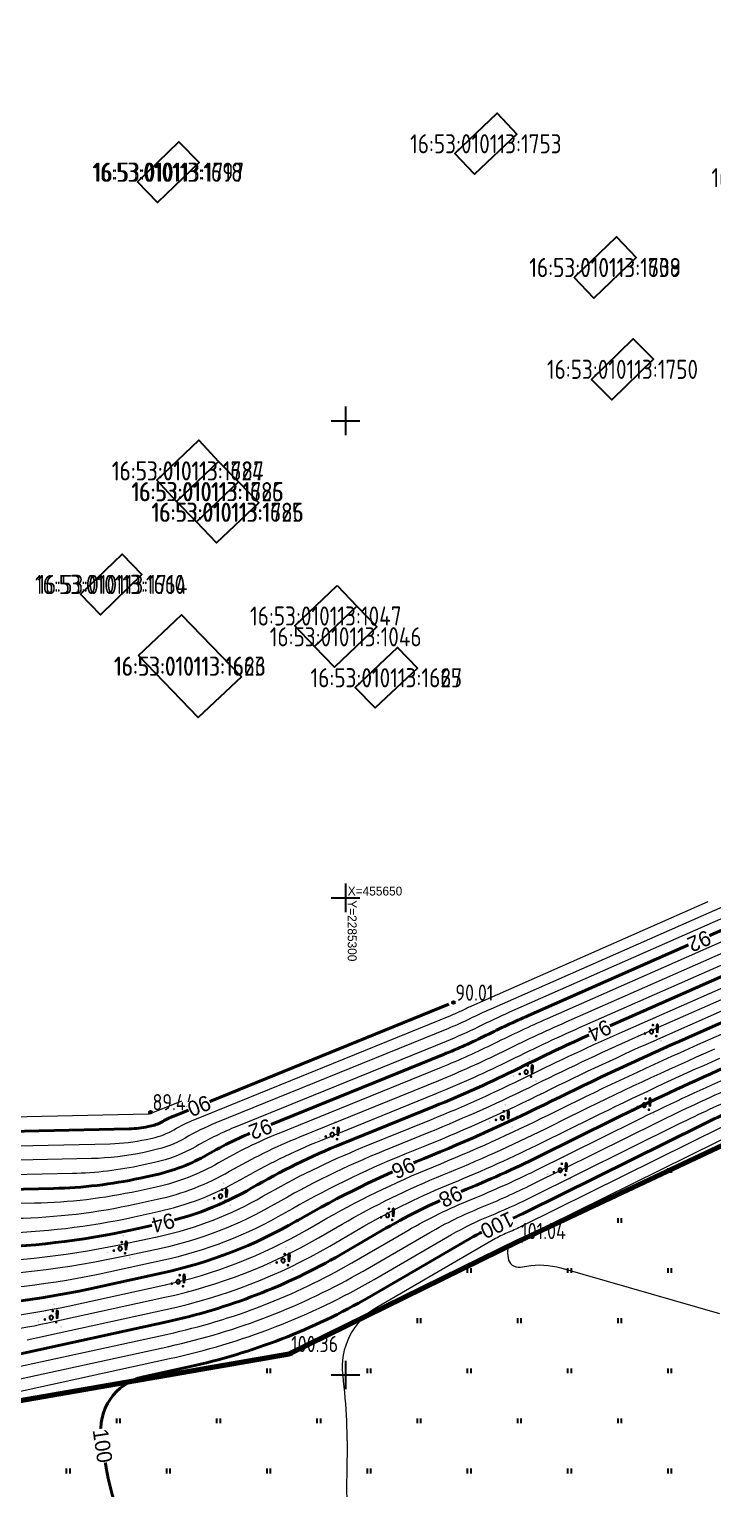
# Model space of a CAD drawing. Header units: metres. Extents: x 2284092 to 2335310, y 454860 to 483236.
# Drawn here: x 2285266.9 to 2285338.5, y 455588.1 to 455741 of the extents above; entities that cross this region are included whole.
import ezdxf
from ezdxf.enums import TextEntityAlignment as Align

# ---------------------------------------------------------------- set-up
doc = ezdxf.new("R2010")
doc.units = ezdxf.units.M
doc.header["$PDMODE"] = 32
doc.header["$PDSIZE"] = 0.3
doc.linetypes.add('ЛИНИЯ_1.5-1.5', pattern=[3, 1.5, -1.5])
for name, color, linetype in [('-_линия', 7, 'Continuous'), ('0 @ 0.5', 7, 'Continuous'), ('D', 1, 'Continuous'), ('Eg.14_Ограждения', 7, 'Continuous'), ('Eg.14_Ограждения1', 7, 'Continuous'), ('LABELS', 254, 'Continuous'), ('P', 94, 'Continuous'), ('T', 7, 'Continuous'), ('КОД', 7, 'Continuous')]:
    doc.layers.add(name, color=color, linetype=linetype)
doc.styles.add('pragmai.shx2', font='pragmai.shx', dxfattribs={"height": 1.6})
doc.styles.get("Standard").update_dxf_attribs({"font": 'eskdu.shx'})
doc.styles.add('Рубленый (Р-131)', font='p131.ttf')
doc.linetypes.add('КОНТУР', pattern='A,0,-0.5,[133,ltypeshp.shx,S=0.05,R=0,X=-0.5,Y=0],-0.5', length=1)

# ---------------------------------------------------------------- blocks, each defined once
blk = doc.blocks.new('Крест сетки')
at = {"color": 72, "linetype": 'Continuous'}
for p, q in [((-3, 0), (3, 0)), ((0, 3), (0, -3))]:
    blk.add_line(p, q, dxfattribs=at)
blk = doc.blocks.new('Штриховка Луговая растительность')
at = {"color": 3, "linetype": 'Continuous'}
for p, q in [((-0.4, 1), (-0.4, 0)), ((0.4, 0), (0.4, 1))]:
    blk.add_line(p, q, dxfattribs=at)
blk = doc.blocks.new('Штриховка Кустарник Колючий')
at = {"linetype": 'Continuous'}
h = blk.add_hatch(color=3, dxfattribs=at)
edge = h.paths.add_edge_path()
edge.add_arc((2.04, -1.91), 0.2, 0, 360)
edge = h.paths.add_edge_path()
edge.add_arc((0.63, 2.73), 0.2, 0, 360)
edge = h.paths.add_edge_path()
edge.add_arc((-2.68, -0.81), 0.2, 0, 360)
h = blk.add_hatch(color=3, dxfattribs=at)
edge = h.paths.add_edge_path()
edge.add_arc((0.32, 1.36), 0.3, 0, 360)
edge = h.paths.add_edge_path()
edge.add_arc((-1.34, -0.41), 0.3, 0, 360)
edge = h.paths.add_edge_path()
edge.add_arc((1.02, -0.96), 0.3, 0, 360)
h = blk.add_hatch(color=3, dxfattribs=at)
edge = h.paths.add_edge_path()
edge.add_spline(control_points=[(1.22, -0.29), (1.26, 0), (1.33, 0.52), (1.43, 1.02), (1.25, 1.71), (1.1, 1.01), (1.14, 0.52), (1.19, 0), (1.22, -0.29)], knot_values=[0, 0, 0, 0, 0.838296, 1.522181, 1.855336, 2.184891, 2.879704, 3.701437, 3.701437, 3.701437, 3.701437], degree=3, periodic=0)
at = {"color": 3, "linetype": 'Continuous', "flags": 128}
blk.add_lwpolyline([(0.4, 0), (0.39, 0.1), (0.35, 0.2), (0.28, 0.28), (0.2, 0.35), (0.1, 0.39), (0, 0.4), (-0.1, 0.39), (-0.2, 0.35), (-0.28, 0.28), (-0.35, 0.2), (-0.39, 0.1), (-0.4, 0), (-0.39, -0.1), (-0.35, -0.2), (-0.28, -0.28), (-0.2, -0.35), (-0.1, -0.39), (0, -0.4), (0.1, -0.39), (0.2, -0.35), (0.28, -0.28), (0.35, -0.2), (0.39, -0.1)], close=True, dxfattribs=at)
at = {"color": 3, "linetype": 'Continuous'}
blk.add_spline([(1.22, -0.29), (1.34, 0.54), (1.36, 1.22), (1.25, 1.54), (1.15, 1.22), (1.14, 0.53), (1.22, -0.29)], degree=3, dxfattribs=at)

msp = doc.modelspace()

# ---------------------------------------------------------------- linework, layer by layer
at = {"layer": 'D', "linetype": 'Continuous'}
for points in [[(2285278.23, 455725.04), (2285282.57, 455729.24), (2285284.68, 455727.07), (2285280.34, 455722.86)], [(2285323.96, 455715.02), (2285328.38, 455719.26), (2285330.46, 455717.1), (2285326.04, 455712.86)], [(2285280.26, 455693.77), (2285284.67, 455697.97), (2285286.73, 455695.73), (2285282.32, 455691.53)], [(2285282.32, 455691.53), (2285286.73, 455695.73), (2285288.82, 455693.61), (2285284.41, 455689.41)], [(2285284.41, 455689.41), (2285288.82, 455693.61), (2285290.93, 455691.4), (2285286.52, 455687.2)], [(2285272.27, 455681.82), (2285276.61, 455686.03), (2285278.69, 455683.89), (2285274.35, 455679.68)], [(2285299.13, 455682.74), (2285301.2, 455680.57), (2285296.77, 455676.35), (2285294.7, 455678.52)], [(2285278.32, 455675.4), (2285282.84, 455679.67), (2285289.12, 455673.18), (2285284.6, 455668.9)], [(2285301.21, 455680.56), (2285303.28, 455678.39), (2285298.85, 455674.17), (2285296.78, 455676.34)], [(2285301.02, 455672.06), (2285305.46, 455676.24), (2285307.56, 455674.09), (2285303.11, 455669.9)]]:
    msp.add_lwpolyline(points, close=True, dxfattribs=at)
at = {"layer": 'Eg.14_Ограждения', "color": 42, "linetype": 'Continuous', "lineweight": 15, "ltscale": 0.5, "flags": 128}
for points, elevation in [([(2285121.01, 455530.83, 0), (2285131.18, 455533.9)], 93), ([(2285137.69, 455396.96, 0), (2285133.53, 455400.65)], 93), ([(2285183.34, 455357.59, 0), (2285178.64, 455362.17)], 93), ([(2285161.37, 455354.79, 0), (2285167.02, 455348.34)], 92.5), ([(2285181.37, 455628.72, 0), (2285184.82, 455627.52)], 89.5), ([(2285195.22, 455585.45, 0), (2285195.12, 455589.56)], 96.5), ([(2285199, 455603.61, -0.000001), (2285200.8, 455606.98)], 96.5), ([(2285200.41, 455593.05, -0.000001), (2285200.38, 455594.13)], 97), ([(2285382.07, 455685.8), (2285373.45, 455671.8, -0.022064), (2285372.17, 455669.92), (2285371.81, 455669.44, -0.091293), (2285371.04, 455668.72), (2285371.04, 455668.72, 0.027534), (2285370.17, 455668.1), (2285352.6, 455653.99, 0.081509), (2285352.2, 455653.54), (2285352.2, 455653.54, -0.160311), (2285351.76, 455653.18), (2285351.24, 455652.98, 0.012359), (2285349.65, 455652.33), (2285317.2, 455638.01, 0.011148), (2285313.89, 455636.46), (2285313.89, 455636.46, -0.018448), (2285310.55, 455634.96), (2285288.64, 455626.05, 0.034623), (2285284.38, 455623.96), (2285284.38, 455623.96, -0.077605), (2285280, 455622.26), (2285278.71, 455621.98, -0.048181), (2285271.42, 455621.11), (2285242.81, 455620.47, -0.022207)], 91.5), ([(2285363.23, 455663.88), (2285351.55, 455654.5, 0.081515), (2285351.41, 455654.35), (2285351.41, 455654.35, -0.160312), (2285351.26, 455654.22), (2285351.08, 455654.16, 0.012354), (2285350.54, 455653.93), (2285315.23, 455638.35, 0.011147), (2285313.02, 455637.32), (2285313.02, 455637.32, -0.018447), (2285310.81, 455636.32), (2285286.44, 455626.41, 0.034623), (2285283.22, 455624.83), (2285283.22, 455624.83, -0.077605), (2285279.9, 455623.55), (2285278.93, 455623.33, -0.04818), (2285273.4, 455622.68), (2285241.24, 455621.96, -0.022207)], 91), ([(2285239.68, 455623.44), (2285275.38, 455624.24, 0.048181), (2285279.14, 455624.69), (2285279.8, 455624.83, 0.077607), (2285282.05, 455625.7), (2285282.05, 455625.7, -0.034625), (2285284.24, 455626.78), (2285311.06, 455637.69, 0.018444), (2285312.16, 455638.18), (2285312.16, 455638.18, -0.011145), (2285313.25, 455638.69), (2285337.99, 455649.61)], 90.5), ([(2285347.87, 455649.12), (2285321.15, 455637.33, 0.011148), (2285315.61, 455634.74), (2285315.61, 455634.74, -0.018447), (2285310.04, 455632.23), (2285293.04, 455625.32, 0.034624), (2285286.71, 455622.22), (2285286.71, 455622.22, -0.077606), (2285280.2, 455619.69), (2285278.29, 455619.28, -0.04818), (2285267.45, 455617.99), (2285245.94, 455617.5, -0.022207)], 92.5), ([(2285265.46, 455616.42, 0.04818), (2285278.08, 455617.93), (2285280.3, 455618.41, 0.077606), (2285287.87, 455621.35), (2285287.87, 455621.35, -0.034624), (2285295.24, 455624.96), (2285309.78, 455630.87, 0.018447), (2285316.47, 455633.88), (2285316.47, 455633.88, -0.011148), (2285323.12, 455637), (2285346.98, 455647.52, -0.012359)], 93), ([(2285263.48, 455614.86, 0.04818), (2285277.87, 455616.57), (2285280.4, 455617.13, 0.077606), (2285289.04, 455620.48), (2285289.04, 455620.48, -0.034624), (2285297.44, 455624.59), (2285309.52, 455629.51, 0.018446), (2285317.33, 455633.02), (2285317.33, 455633.02, -0.011147), (2285325.09, 455636.66), (2285346.09, 455645.92, -0.012359)], 93.5), ([(2285259.51, 455611.73, 0.048181), (2285277.45, 455613.87), (2285280.6, 455614.56, 0.077606), (2285291.37, 455618.73), (2285291.37, 455618.73, -0.034624), (2285301.84, 455623.86), (2285309.01, 455626.78, 0.018447), (2285319.06, 455631.3), (2285319.06, 455631.3, -0.011148), (2285329.04, 455635.98), (2285344.31, 455642.71, -0.012359)], 94.5), ([(2285343.42, 455641.11), (2285331.01, 455635.64, 0.011148), (2285319.92, 455630.44), (2285319.92, 455630.44, -0.018447), (2285308.75, 455625.42), (2285304.04, 455623.5, 0.034624), (2285292.53, 455617.86), (2285292.53, 455617.86, -0.077606), (2285280.7, 455613.27), (2285277.24, 455612.52, -0.048181), (2285257.53, 455610.17)], 95), ([(2285342.53, 455639.51), (2285332.99, 455635.3, 0.011148), (2285320.78, 455629.58), (2285320.78, 455629.58, -0.018447), (2285308.5, 455624.05), (2285306.24, 455623.14, 0.034624), (2285293.7, 455616.99), (2285293.7, 455616.99, -0.077606), (2285280.8, 455611.99), (2285275.23, 455610.77, -0.04818), (2285257.38, 455608.65)], 95.5), ([(2285317.14, 455519.89, 0.000001), (2285318.82, 455518.46)], 101), ([(2285257.35, 455605.61, 0.048181), (2285270.96, 455607.23), (2285281, 455609.42, 0.077606), (2285296.03, 455615.25), (2285297.35, 455616.01, -0.034624), (2285309.23, 455621.83), (2285309.23, 455621.83, 0.018447), (2285321.3, 455627.27), (2285322.5, 455627.86, -0.011148), (2285336.93, 455634.62), (2285340.75, 455636.3, -0.012359)], 96.5), ([(2285257.33, 455604.09, 0.048181), (2285268.83, 455605.46), (2285281.1, 455608.14, 0.077606), (2285297.19, 455614.38), (2285299.65, 455615.8, -0.034624), (2285310.21, 455620.97), (2285310.21, 455620.97, 0.018447), (2285320.96, 455625.81), (2285323.57, 455627.11, -0.011148), (2285338.69, 455634.18)], 97), ([(2285266.69, 455603.69), (2285281.2, 455606.85, 0.077606), (2285298.36, 455613.51), (2285301.95, 455615.58, -0.034624), (2285311.2, 455620.12), (2285311.2, 455620.12, 0.018447), (2285320.62, 455624.36), (2285325.86, 455626.95, -0.011148), (2285339.21, 455633.2)], 97.5), ([(2285262.43, 455600.14), (2285281.4, 455604.29, 0.077606), (2285300.69, 455611.76), (2285306.54, 455615.15, -0.034624), (2285313.18, 455618.4), (2285313.18, 455618.4, 0.018447), (2285319.93, 455621.44), (2285330.43, 455626.65, -0.011148), (2285340.25, 455631.24)], 98.5), ([(2285258.16, 455596.6), (2285281.6, 455601.72, 0.077606), (2285303.02, 455610.02), (2285311.13, 455614.72, -0.034624), (2285315.16, 455616.69), (2285315.16, 455616.69, 0.018447), (2285319.25, 455618.53), (2285335, 455626.34, -0.011147), (2285341.29, 455629.28)], 99.5), ([(2285260.29, 455598.37), (2285281.5, 455603, 0.077606), (2285301.85, 455610.89), (2285308.84, 455614.93, -0.034624), (2285314.17, 455617.54), (2285314.17, 455617.54, 0.018447), (2285319.59, 455619.99), (2285332.72, 455626.49, -0.011148), (2285340.77, 455630.26)], 99), ([(2285236.55, 455626.41), (2285279.35, 455627.37, 0.048167), (2285279.56, 455627.39), (2285279.6, 455627.4, 0.077649), (2285279.72, 455627.45), (2285279.72, 455627.45, -0.034653), (2285279.84, 455627.51), (2285282.86, 455628.73)], 89.5), ([(2285339.57, 455626.03), (2285318.56, 455615.62, -0.018447), (2285317.13, 455614.97), (2285317.13, 455614.97, 0.034625), (2285315.73, 455614.29), (2285303.29, 455607.09, 0.299295), (2285299.72, 455599.96), (2285299.72, 455599.96, -0.035547), (2285300.16, 455590.44), (2285300.15, 455590.01, 0.036405), (2285300.58, 455580.93)], 100.5), ([(2285341.86, 455625.88), (2285318.22, 455614.16, -0.018437), (2285318.12, 455614.12), (2285318.12, 455614.12, 0.034612), (2285318.03, 455614.07), (2285317.49, 455613.76, 0.299295), (2285316.98, 455612.75), (2285317.04, 455612.27, 0.428912), (2285318.32, 455611.31), (2285318.99, 455611.42, -0.11193), (2285322.58, 455611.22), (2285339.2, 455606.46, -0.250171)], 101)]:
    msp.add_lwpolyline(points, format="xyb", dxfattribs=dict(at, elevation=elevation))
at = {"layer": 'Eg.14_Ограждения', "color": 42, "linetype": 'Continuous', "lineweight": 40, "ltscale": 0.5, "flags": 128}
for points, elevation in [([(2285149.03, 455344.01, 0), (2285143.48, 455347.36)], 92), ([(2285173.89, 455628.54, 0), (2285177.8, 455627.17)], 90), ([(2285244.37, 455618.99), (2285269.43, 455619.55, 0.04818), (2285278.5, 455620.63), (2285280.1, 455620.98, 0.077606), (2285285.55, 455623.09), (2285285.55, 455623.09, -0.034624), (2285290.84, 455625.68), (2285310.29, 455633.6, 0.018447), (2285314.75, 455635.6), (2285314.75, 455635.6, -0.011148), (2285319.17, 455637.67), (2285348.76, 455650.73, -0.012358)], 92), ([(2285261.5, 455613.3, 0.048181), (2285277.66, 455615.22), (2285280.5, 455615.84, 0.077606), (2285290.2, 455619.6), (2285290.2, 455619.6, -0.034624), (2285299.64, 455624.23), (2285309.27, 455628.14, 0.018447), (2285318.19, 455632.16), (2285318.19, 455632.16, -0.011148), (2285327.07, 455636.32), (2285345.2, 455644.32, -0.012358)], 94), ([(2285238.12, 455624.92), (2285277.37, 455625.8, 0.048179), (2285279.35, 455626.04), (2285279.7, 455626.11, 0.077609), (2285280.89, 455626.58), (2285280.89, 455626.58, -0.034626), (2285282.04, 455627.14), (2285310.83, 455638.85)], 90), ([(2285257.37, 455607.13, 0.048181), (2285273.1, 455609), (2285280.9, 455610.71, 0.077606), (2285294.86, 455616.12), (2285295.06, 455616.23, -0.034623), (2285308.24, 455622.69), (2285308.24, 455622.69, 0.018447), (2285321.64, 455628.72), (2285321.64, 455628.72, -0.011148), (2285334.96, 455634.96), (2285341.64, 455637.91, -0.012358)], 96), ([(2285264.56, 455601.92), (2285281.3, 455605.57, 0.077606), (2285299.52, 455612.63), (2285304.24, 455615.37, -0.034624), (2285312.19, 455619.26), (2285312.19, 455619.26, 0.018447), (2285320.27, 455622.9), (2285328.15, 455626.8, -0.011148), (2285339.73, 455632.22)], 98), ([(2285276.12, 455585.83, -0.046477), (2285274.96, 455590.27), (2285274.46, 455593.33, -0.398943), (2285278.86, 455599.81), (2285283.6, 455600.85, 0.077606), (2285302.5, 455608.17), (2285313.43, 455614.5, -0.034624), (2285316.14, 455615.83), (2285316.14, 455615.83, 0.018447), (2285318.9, 455617.07), (2285337.29, 455626.18, -0.011148), (2285341.81, 455628.3)], 100)]:
    msp.add_lwpolyline(points, format="xyb", dxfattribs=dict(at, elevation=elevation))
at = {"layer": 'P', "linetype": 'Continuous'}
for points in [[(2285311.45, 455728.01), (2285315.9, 455732.23), (2285317.97, 455730.05), (2285313.52, 455725.83)], [(2285278.23, 455725.04), (2285282.57, 455729.24), (2285284.68, 455727.07), (2285280.34, 455722.86)], [(2285278.23, 455725.04), (2285282.57, 455729.24), (2285284.68, 455727.07), (2285280.34, 455722.86)], [(2285323.96, 455715.02), (2285328.38, 455719.26), (2285330.46, 455717.1), (2285326.04, 455712.86)], [(2285323.96, 455715.02), (2285328.38, 455719.26), (2285330.46, 455717.1), (2285326.04, 455712.86)], [(2285325.79, 455704.34), (2285330.15, 455708.6), (2285332.26, 455706.44), (2285327.9, 455702.18)], [(2285280.26, 455693.77), (2285284.67, 455697.97), (2285286.73, 455695.73), (2285282.32, 455691.53)], [(2285282.32, 455691.53), (2285286.73, 455695.73), (2285288.82, 455693.61), (2285284.41, 455689.41)], [(2285284.41, 455689.41), (2285282.32, 455691.53), (2285286.73, 455695.73), (2285288.82, 455693.61), (2285290.93, 455691.4), (2285286.52, 455687.2)], [(2285284.41, 455689.41), (2285288.82, 455693.61), (2285290.93, 455691.4), (2285286.52, 455687.2)], [(2285272.27, 455681.82), (2285276.61, 455686.03), (2285278.69, 455683.89), (2285274.35, 455679.68)], [(2285278.32, 455675.4), (2285282.84, 455679.67), (2285289.12, 455673.18), (2285284.6, 455668.9)], [(2285278.32, 455675.4), (2285282.84, 455679.67), (2285289.12, 455673.18), (2285284.6, 455668.9)], [(2285301.02, 455672.06), (2285305.46, 455676.24), (2285307.56, 455674.09), (2285303.11, 455669.9)], [(2285301.02, 455672.06), (2285305.46, 455676.24), (2285307.56, 455674.09), (2285303.11, 455669.9)]]:
    msp.add_lwpolyline(points, close=True, dxfattribs=at)
at = {"layer": 'P'}
for p in [(2285311.32, 455639.03, 90.01), (2285279.58, 455627.55, 89.44), (2285318.19, 455614.05, 101.04), (2285294.1, 455602.21, 100.36)]:
    msp.add_point(p, dxfattribs=at)

# ---------------------------------------------------------------- block references
at = {"layer": '0 @ 0.5', "linetype": 'ЛИНИЯ_1.5-1.5', "xscale": 0.5, "yscale": 0.5, "zscale": 0.5}
for p in [(2285300, 455700), (2285300, 455650), (2285300, 455600)]:
    msp.add_blockref('Крест сетки', p, dxfattribs=at)
at = {"layer": '0 @ 0.5', "linetype": 'КОНТУР', "xscale": 0.5, "yscale": 0.5, "zscale": 0.5}
for p in [(2285332.05, 455635.99), (2285318.94, 455631.75), (2285331.28, 455628.28), (2285316.44, 455626.94), (2285298.62, 455625.2), (2285322.51, 455621.45), (2285286.93, 455618.73), (2285304.4, 455616.73), (2285276.42, 455613.24), (2285293.48, 455611.99), (2285282.49, 455609.78), (2285269.2, 455606.02)]:
    msp.add_blockref('Штриховка Кустарник Колючий', p, dxfattribs=at)
at = {"layer": '0 @ 0.5', "linetype": 'Continuous', "xscale": 0.5, "yscale": 0.5, "zscale": 0.5}
for p in [(2285333.97, 455621.19), (2285328.72, 455615.94), (2285312.97, 455610.69), (2285323.47, 455610.69), (2285333.97, 455610.69), (2285307.72, 455605.44), (2285318.22, 455605.44), (2285328.72, 455605.44), (2285291.97, 455600.19), (2285302.47, 455600.19), (2285312.97, 455600.19), (2285323.47, 455600.19), (2285333.97, 455600.19), (2285286.72, 455594.94), (2285297.22, 455594.94), (2285307.72, 455594.94), (2285318.22, 455594.94), (2285328.72, 455594.94), (2285270.97, 455589.69), (2285281.47, 455589.69), (2285291.97, 455589.69), (2285302.47, 455589.69), (2285312.97, 455589.69), (2285323.47, 455589.69), (2285333.97, 455589.69)]:
    msp.add_blockref('Штриховка Луговая растительность', p, dxfattribs=at)

# ---------------------------------------------------------------- texts
at = {"linetype": 'ЛИНИЯ_1.5-1.5', "style": 'Рубленый (Р-131)'}
msp.add_text('X=455650', height=0.931, dxfattribs=at).set_placement((2285300.25, 455650.25))
msp.add_text('Y=2285300', height=0.931, rotation=270, dxfattribs=at).set_placement((2285300.25, 455649.75))
at = {"layer": 'LABELS', "color": 0}
for s, p in [('16:53:010113:1753', (2285314.71, 455729.03)), ('16:53:010113:1697', (2285281.46, 455726.05)), ('16:53:010113:1718', (2285281.46, 455726.05)), ('16:53:010113:1702', (2285346.22, 455725.48)), ('16:53:010113:1639', (2285327.21, 455716.06)), ('16:53:010113:1708', (2285327.21, 455716.06)), ('16:53:010113:1750', (2285329.02, 455705.39)), ('16:53:010113:1687', (2285283.5, 455694.75)), ('16:53:010113:1724', (2285283.5, 455694.75)), ('16:53:010113:1685', (2285285.57, 455692.57)), ('16:53:010113:1726', (2285285.57, 455692.57)), ('16:53:010113:1686', (2285287.67, 455690.41)), ('16:53:010113:1725', (2285287.67, 455690.41)), ('16:53:010113:1664', (2285275.48, 455682.85)), ('16:53:010113:1710', (2285275.48, 455682.85)), ('16:53:010113:1047', (2285297.95, 455679.54)), ('16:53:010113:1046', (2285300.03, 455677.36)), ('16:53:010113:1666', (2285283.72, 455674.28)), ('16:53:010113:1623', (2285283.72, 455674.28)), ('16:53:010113:1667', (2285304.29, 455673.07)), ('16:53:010113:1625', (2285304.29, 455673.07))]:
    msp.add_text(s, height=2, dxfattribs=at).set_placement(p, align=Align.MIDDLE_CENTER)
at = {"layer": 'T'}
for s, p in [('90.01', (2285311.53, 455639.22, 90.01)), ('89.44', (2285279.8, 455627.74, 89.44)), ('101.04', (2285318.41, 455614.24, 101.04)), ('100.36', (2285294.32, 455602.4, 100.36))]:
    msp.add_text(s, height=1.7, dxfattribs=at).set_placement(p)
at = {"layer": 'КОД'}
for p in [(2285318.34, 455613.8, 101.04), (2285294.25, 455601.96, 100.36), (2285294.25, 455601.96, 100.36)]:
    msp.add_text('v', height=0.5, dxfattribs=at).set_placement(p)

# ---------------------------------------------------------------- next in the draw order: texts
at = {"layer": 'Eg.14_Ограждения1', "color": 42, "char_height": 1.6, "attachment_point": 5, "style": 'pragmai.shx2', "bg_fill": 3, "box_fill_scale": 1, "bg_fill_color": 1, "bg_fill_transparency": 0}
for s, insert, rotation in [('92', (2285337.06, 455645.48), 203.7745), ('94', (2285326.62, 455636.1), 205.8451), ('90', (2285284.68, 455628.21), 202.1328), ('92', (2285291.11, 455625.79), 200.4335), ('96', (2285306.07, 455621.71), 204.4727), ('98', (2285311.03, 455618.72), 204.9245), ('94', (2285280.92, 455615.96), 195.2884), ('100', (2285315.91, 455615.71), 206.098), ('100', (2285274.57, 455592.58), 278.5106)]:
    msp.add_mtext(s, dxfattribs=dict(at, insert=insert, rotation=rotation))

# ---------------------------------------------------------------- next in the draw order: linework, layer by layer
at = {"layer": '-_линия', "color": 1, "lineweight": 100}
msp.add_lwpolyline([(2284999.53, 455523.73), (2285083.63, 455583.72), (2285095.21, 455659.51), (2285083.85, 455690.39), (2285068.15, 455703.95), (2285089.37, 455722.71), (2285119.86, 455755.4), (2285144.51, 455730.39), (2285151.63, 455731.19), (2285189.27, 455692.18), (2285193.17, 455688.68), (2285199.13, 455611.98), (2285206.76, 455609.35), (2285234.69, 455599.1), (2285257.24, 455595.84), (2285294.1, 455602.21), (2285318.19, 455614.05), (2285343.14, 455625.79), (2285418.47, 455642.74), (2285414.14, 455612.35), (2285496.79, 455564.06), (2285496.79, 455564.06), (2285271.53, 455467.58)], dxfattribs=at)

# ---------------------------------------------------------------- next in the draw order: block references
at = {"layer": '0 @ 0.5', "linetype": 'Continuous', "xscale": 0.5, "yscale": 0.5, "zscale": 0.5}
msp.add_blockref('Штриховка Луговая растительность', (2285276.22, 455594.94), dxfattribs=at)

# ---------------------------------------------------------------- next in the draw order: texts
at = {"layer": 'КОД'}
msp.add_text('v', height=0.5, dxfattribs=at).set_placement((2285318.34, 455613.8, 101.04))

doc.saveas('drawing.dxf')
